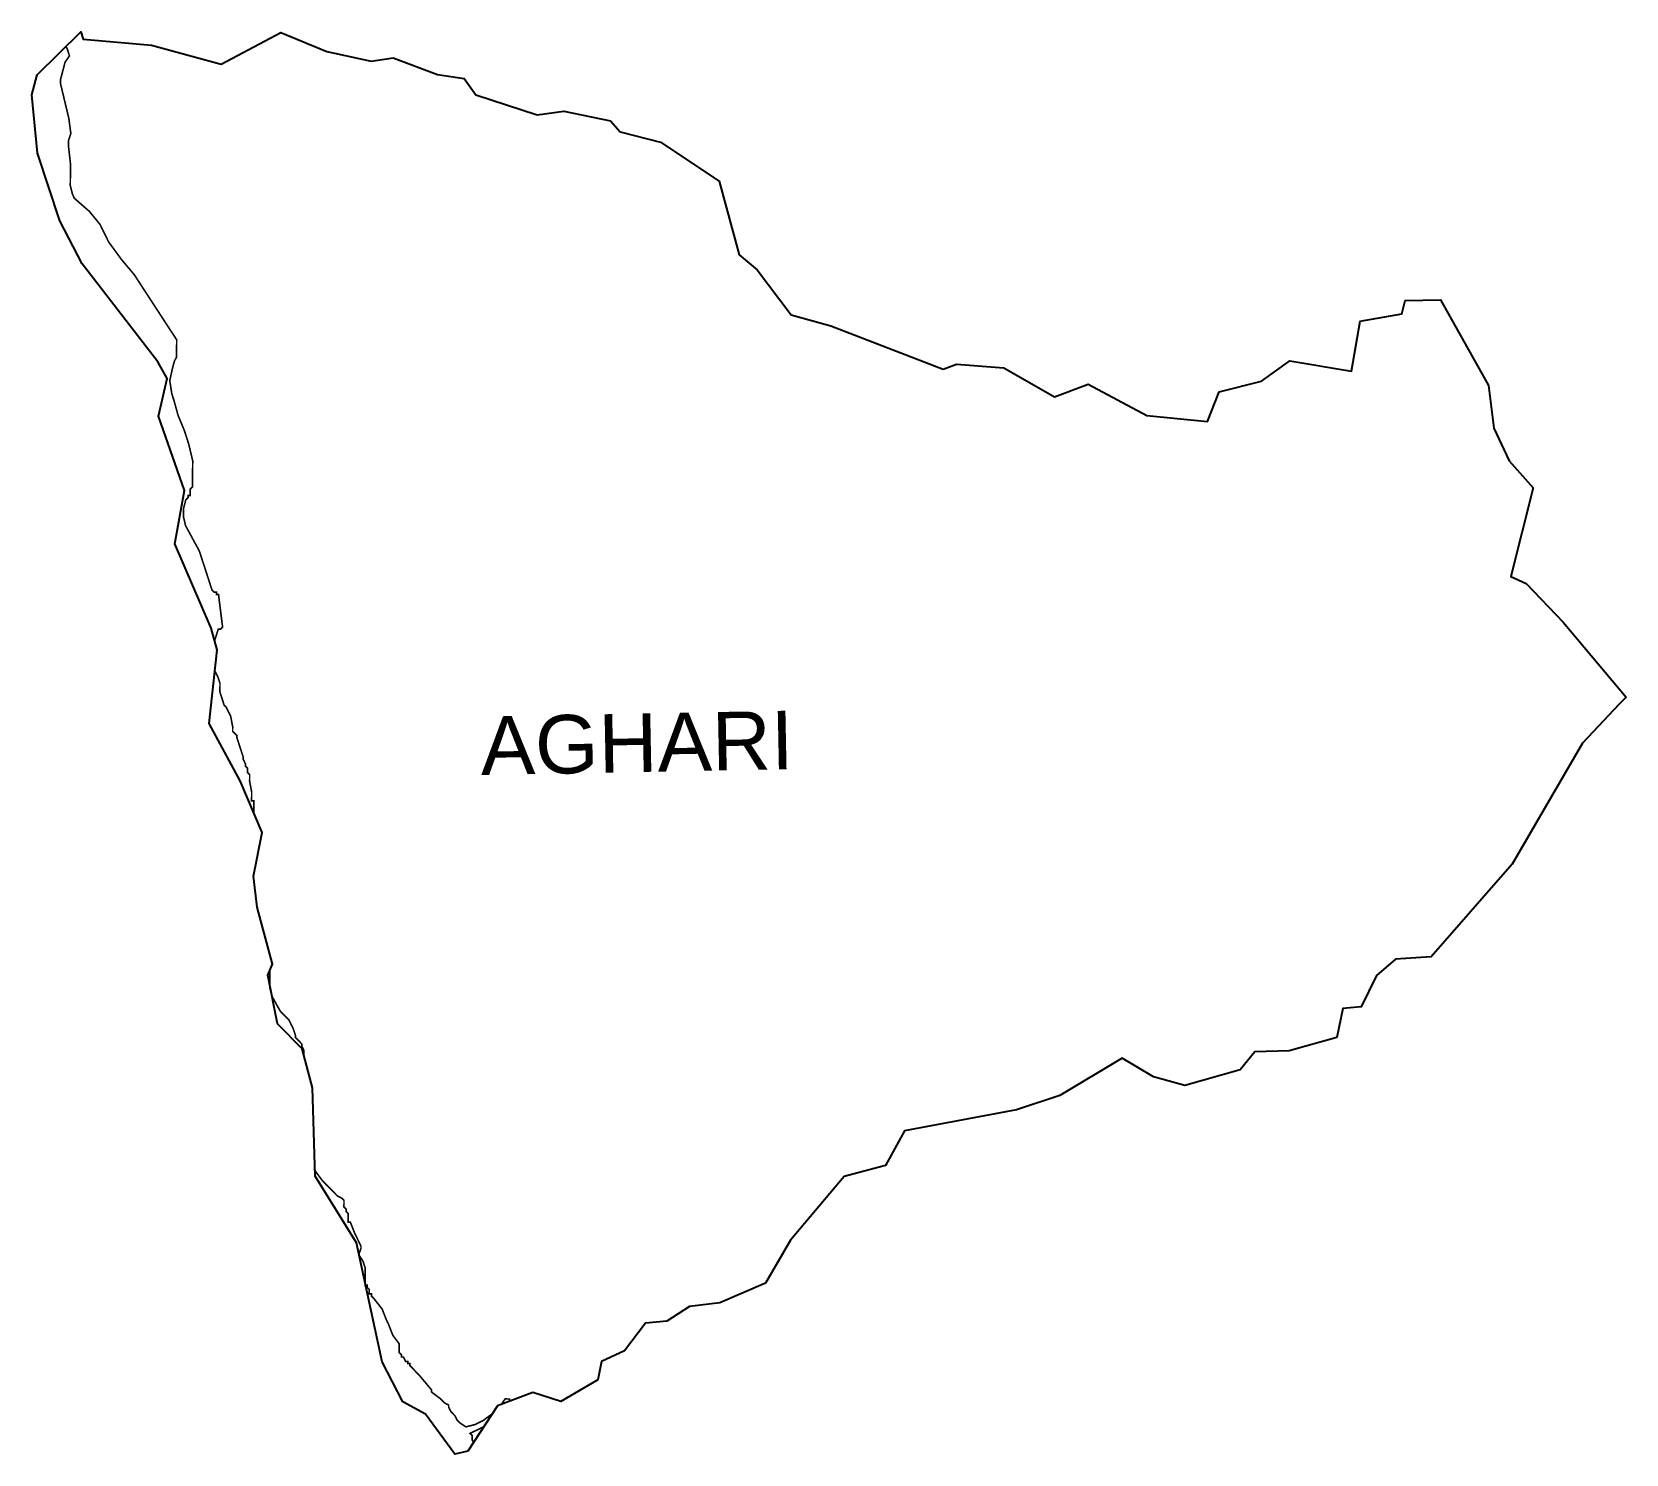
# Model space of a CAD drawing. Header units: metres. Extents: x 301741 to 304707, y 1947973 to 1950619.
import ezdxf

# ---------------------------------------------------------------- set-up
doc = ezdxf.new("R2010")
doc.units = ezdxf.units.M
for name, color, linetype in [('HAZARDS LINE', 1, 'Continuous'), ('village', 3, 'Continuous'), ('VILLAGE NAME', 250, 'Continuous')]:
    doc.layers.add(name, color=color, linetype=linetype)
doc.styles.get("Standard").update_dxf_attribs({"font": 'simplex.shx'})

msp = doc.modelspace()

# ---------------------------------------------------------------- linework, layer by layer
at = {"layer": 'HAZARDS LINE', "lineweight": 18}
for points in [[(302080.7, 1949486.8, 3.02, 3.02, 0), (302087.4, 1949507.9, 3.02, 3.02, 0), (302091.4, 1949507.8, 3.02, 3.02, 0), (302095.5, 1949511.8, 3.02, 3.02, 0), (302087.9, 1949572.4, 3.02, 3.02, 0), (302083.9, 1949572.4, 3.02, 3.02, 0), (302083.9, 1949576.5, 3.02, 3.02, 0), (302079.9, 1949576.5, 3.02, 3.02, 0), (302075.8, 1949580.5, 3.02, 3.02, 0), (302068, 1949604.8, 3.02, 3.02, 0), (302052.2, 1949653.3, 3.02, 3.02, 0), (302026.6, 1949700.5, 3.01, 3.01, 0), (302022.8, 1949716.6, 3.01, 3.01, 0), (302022.9, 1949732.6, 3.01, 3.01, 0), (302027.1, 1949748.7, 3.01, 3.01, 0), (302031.2, 1949752.6, 3.01, 3.01, 0), (302031.2, 1949756.7, 3.01, 3.01, 0), (302035.2, 1949756.6, 3.01, 3.01, 0), (302035.4, 1949768.7, 3.01, 3.01, 0), (302039.4, 1949772.6, 3.01, 3.01, 0), (302039.9, 1949820.9, 3.01, 3.01, 0), (302036.1, 1949837, 3.01, 3.01, 0), (302032.2, 1949853.1, 3.01, 3.01, 0), (302024.4, 1949877.3, 3.01, 3.01, 0), (302012.7, 1949905.5, 3.01, 3.01, 0), (302004.9, 1949933.7, 3.01, 3.01, 0), (302001, 1949945.8, 3.01, 3.01, 0), (301997.2, 1949970, 3.01, 3.01, 0), (302001.5, 1949990, 3.01, 3.01, 0), (302005.6, 1950006, 3.01, 3.01, 0), (302009.7, 1950014, 3.01, 3.01, 0), (302010.1, 1950046.2, 3.01, 3.01, 0), (301986.3, 1950082.6, 3.01, 3.01, 0), (301931, 1950167.5, 3.01, 3.01, 0), (301907.1, 1950195.9, 3.01, 3.01, 0), (301883.4, 1950228.3, 3.01, 3.01, 0), (301867.6, 1950260.6, 3.01, 3.01, 0), (301847.8, 1950284.9, 3.01, 3.01, 0), (301819.9, 1950309.3, 3.01, 3.01, 0), (301816, 1950317.3, 3.01, 3.01, 0), (301812.1, 1950333.4, 3.01, 3.01, 0), (301812.5, 1950373.6, 3.01, 3.01, 0), (301808.8, 1950405.8, 3.01, 3.01, 0), (301809, 1950417.8, 3.01, 3.01, 0), (301813.1, 1950429.9, 3.01, 3.01, 0), (301809.4, 1950458, 3.01, 3.01, 0), (301801.7, 1950490.2, 3.01, 3.01, 0), (301794, 1950522.5, 3.01, 3.01, 0), (301794, 1950530.5, 3.01, 3.01, 0), (301802.4, 1950562.6, 3.01, 3.01, 0), (301810.6, 1950574.5, 3.01, 3.01, 0), (301806.7, 1950586.6, 3.01, 3.01, 0), (301804.2, 1950591.7, 3.01, 3.01, 0)], [(302628.9, 1948071.6, 3.02, 3.02, 0), (302629.1, 1948071.8, 3.02, 3.02, 0), (302629.1, 1948075.8, 3.02, 3.02, 0), (302621.1, 1948075.9, 3.02, 3.02, 0), (302614.4, 1948066, 3.02, 3.02, 0)], [(302562.2, 1947995.1, 3.02, 3.02, 0), (302560, 1947999.7, 3.02, 3.02, 0), (302560, 1948007.8, 3.02, 3.02, 0), (302556, 1948011.8, 3.02, 3.02, 0), (302581.4, 1948024.3, 3.02, 3.02, 0)]]:
    msp.add_lwpolyline(points, format="xyseb", dxfattribs=at)
at = {"layer": 'HAZARDS LINE', "lineweight": 18, "const_width": 3.02}
for points in [[(302153.4, 1949166.6), (302153.6, 1949188.7), (302149.5, 1949188.7), (302149.6, 1949204.9), (302145.8, 1949225), (302145.9, 1949237.2), (302141.8, 1949241.2), (302141.9, 1949249.3), (302137.9, 1949253.3), (302137.9, 1949257.4), (302134, 1949265.5), (302134, 1949269.5), (302122.2, 1949305.9), (302122.2, 1949309.9), (302118.2, 1949314), (302114.2, 1949318.1), (302114.3, 1949326.1), (302110.4, 1949346.3), (302102.4, 1949362.5), (302098.4, 1949366.6), (302090.5, 1949390.9), (302090.7, 1949407), (302086.7, 1949419.1), (302082.8, 1949427.2), (302081, 1949429)], [(302160.3, 1948990), (302160.1, 1948991), (302160, 1948991.3)], [(302246.8, 1948714.3), (302246.8, 1948724.1), (302242.9, 1948732.2), (302242.9, 1948736.2), (302238.9, 1948740.3), (302234.9, 1948744.4), (302230.9, 1948748.4), (302230.9, 1948752.5), (302227, 1948764.6), (302219, 1948780.8), (302203, 1948797), (302187.1, 1948825.4), (302183.2, 1948841.6), (302183.4, 1948873.6)], [(302597.5, 1948048.6), (302596.6, 1948047.8), (302580.4, 1948035.8), (302564.2, 1948027.9), (302548.1, 1948024), (302536, 1948032.1), (302532, 1948036.2), (302528.1, 1948044.3), (302520.1, 1948052.4), (302516.1, 1948060.5), (302516.1, 1948064.6), (302508.1, 1948068.7), (302504.1, 1948072.7), (302500.1, 1948076.8), (302484, 1948089), (302484.1, 1948093), (302460.1, 1948121.5), (302456.1, 1948125.5), (302448.1, 1948133.7), (302444.1, 1948137.7), (302444.1, 1948141.8), (302440.1, 1948141.8), (302440.1, 1948145.8), (302436.1, 1948145.8), (302432.1, 1948153.9), (302428.1, 1948154), (302428.1, 1948158), (302424.1, 1948162.1), (302424.2, 1948178.2), (302412.2, 1948194.4), (302404.3, 1948214.7), (302400.3, 1948222.8), (302392.4, 1948243), (302376.5, 1948263.3), (302372.5, 1948267.3), (302372.5, 1948271.4), (302368.4, 1948271.4), (302368.5, 1948279.5), (302364.5, 1948283.5), (302364.5, 1948287.6), (302360.5, 1948287.6), (302360.7, 1948319.9), (302356.8, 1948332), (302348.8, 1948344.2), (302353, 1948356.2), (302353, 1948360.3), (302349, 1948368.4), (302345, 1948376.5), (302341.1, 1948384.6), (302333.2, 1948404.8), (302329.1, 1948404.8), (302329.2, 1948420.9), (302325.2, 1948425), (302325.3, 1948429), (302321.3, 1948433.1), (302321.4, 1948445.2), (302317.4, 1948449.3), (302309.3, 1948453.4), (302293.3, 1948469.6), (302281.3, 1948481.8), (302269.3, 1948498), (302267.1, 1948502.5)]]:
    msp.add_lwpolyline(points, dxfattribs=at)
at = {"layer": 'village', "flags": 128}
msp.add_lwpolyline([(302372, 1950564.4), (302412.8, 1950571)], dxfattribs=at)
at = {"layer": 'village', "color": 3, "true_color": 0x00ff00}
for points in [[(304520.8, 1949592.7, 0), (304589.5, 1949520.8, 0), (304706.9, 1949381.2, 0), (304694.1, 1949368.5, 0), (304625.7, 1949295.9, 0), (304495.2, 1949070.5, 0), (304344.3, 1948898.6, 0), (304277.7, 1948894.2, 0), (304242.7, 1948863.6, 0), (304214.2, 1948805.2, 0), (304179.8, 1948802.1, 0), (304168.6, 1948748.5, 0), (304080, 1948723.4, 0), (304016.1, 1948721.7, 0), (303989, 1948687.9, 0), (303885.6, 1948659, 0), (303827.8, 1948675.3, 0), (303769.3, 1948710, 0), (303653.5, 1948640.1, 0), (303572.5, 1948613.5, 0), (303364.1, 1948574.6, 0), (303329, 1948510.4, 0), (303251.9, 1948489.5, 0), (303152.1, 1948371.5, 0), (303105.4, 1948291.1, 0), (303020.7, 1948254.6, 0), (302964.1, 1948247.6, 0), (302922, 1948220.7, 0), (302882.6, 1948217.1, 0), (302843.1, 1948165.4, 0), (302800.7, 1948145.5, 0), (302793.7, 1948111.3, 0), (302725.1, 1948071, 0), (302672.5, 1948088.2, 0), (302607.1, 1948063.3, 0), (302551.6, 1947979, 0), (302527.9, 1947973.3, 0), (302472.9, 1948047.5, 0), (302431, 1948070.6, 0), (302392.4, 1948144.8, 0), (302344.8, 1948366.6, 0), (302267.5, 1948490.3, 0), (302262.8, 1948654.8, 0), (302243.4, 1948726.9, 0), (302197.6, 1948773.9, 0), (302179.4, 1948864.5, 0), (302188.5, 1948884.9, 0), (302160.1, 1948991, 0), (302152.9, 1949048.5, 0), (302169, 1949129.6, 0), (302128.3, 1949225.9, 0), (302070.2, 1949332.2, 0), (302085.5, 1949469.7, 0), (302074.2, 1949509.9, 0), (302006.8, 1949666.6, 0), (302024.8, 1949765.6, 0), (301976.3, 1949903.9, 0), (301992.4, 1949974.5, 0), (301974.7, 1950005, 0), (301834.4, 1950187.8, 0), (301792.8, 1950267.7, 0), (301751.3, 1950393.2, 0), (301740.6, 1950502.2, 0), (301750.6, 1950539.1, 0), (301832, 1950619, 0), (301836.3, 1950605.7, 0), (301963.4, 1950594.1, 0), (302092.8, 1950558.8, 0), (302203.9, 1950617.9, 0), (302289.2, 1950582.8, 0), (302372, 1950564.4, 0)], [(302412.8, 1950571, 0), (302495.1, 1950539.9, 0), (302545.2, 1950532.3, 0), (302566.6, 1950501.7, 0), (302680.5, 1950464.6, 0), (302730.5, 1950471.4, 0), (302817.2, 1950453.4, 0), (302835.2, 1950433.1, 0), (302910.1, 1950413.7, 0), (303019.4, 1950341.5, 0), (303056.9, 1950204.5, 0), (303090, 1950176.3, 0), (303153.7, 1950092.5, 0), (303227.2, 1950072.4, 0), (303436.1, 1949991.6, 0), (303460.9, 1950001, 0), (303549.1, 1949993.8, 0), (303643.4, 1949940.4, 0), (303706.1, 1949963.8, 0), (303815.4, 1949905.3, 0), (303927.9, 1949894.1, 0), (303949.5, 1949949.6, 0), (304028.7, 1949969, 0), (304081.5, 1950007.2, 0), (304195.8, 1949987.7, 0), (304211.8, 1950080.8, 0), (304289.4, 1950094.8, 0), (304296, 1950119.5, 0), (304361.6, 1950120.3, 0), (304450.7, 1949961, 0), (304460.9, 1949881.8, 0), (304489.6, 1949821, 0), (304534.1, 1949770.8, 0), (304492.6, 1949606.1, 0), (304520.8, 1949592.7, 0)]]:
    msp.add_polyline3d(points, dxfattribs=at)

# ---------------------------------------------------------------- texts
at = {"layer": 'VILLAGE NAME', "insert": (302574.4, 1949345.2), "char_height": 108.748, "attachment_point": 1, "rotation": 1.1028}
msp.add_mtext_dynamic_manual_height_columns('{\\fArial|b0|i0|c0|p34;AGHARI}', width=1571.314, gutter_width=543.7, heights=[0], dxfattribs=at)

doc.saveas('drawing.dxf')
